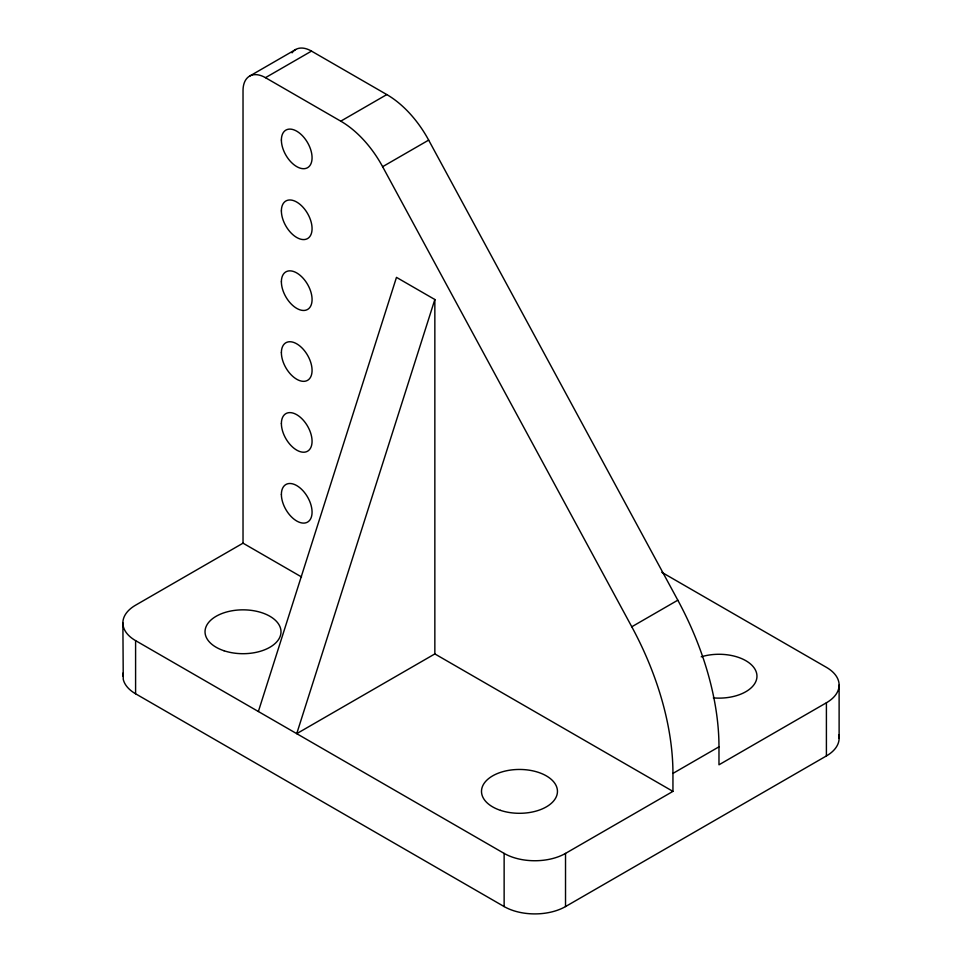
<?xml version="1.0" encoding="UTF-8"?>
<svg xmlns="http://www.w3.org/2000/svg" width="962" height="962" viewBox="0 0 962 962"><rect width="100%" height="100%" fill="white"/><g stroke="black" fill="none" stroke-linecap="round" stroke-linejoin="round"><path stroke-width="1.44" d="M258.369 711.507L396.476 277.369L434.848 299.519L434.848 653.919L672.943 791.377L672.943 773.412A223.617 129.1 60 0 0 631.781 626.779L382.623 166.691A80.026 46.2 60 0 0 340.764 121.164L265.464 77.681A31.746 18.326 60 0 0 243.025 90.644L243.025 543.169L135.594 605.182A43.41 25.06 0 0 0 135.594 640.632L135.594 693.782L504.136 906.565A43.41 25.06 0 0 0 565.524 906.565L826.406 755.94A43.41 25.06 0 0 0 839.117 738.227L839.117 685.064M434.848 299.519L296.729 733.657L434.848 653.919M249.591 76.118L295.635 49.531M265.464 77.681L311.508 51.106L386.808 94.577A80.026 46.2 60 0 1 428.667 140.115L677.813 600.192A223.617 129.1 60 0 1 718.975 746.825L718.975 764.802L826.406 702.777A43.41 25.06 0 0 0 826.406 667.339L661.772 572.294M340.764 121.164L386.808 94.577M382.623 166.691L428.667 140.115M631.781 626.779L677.813 600.192M672.943 773.412L718.975 746.825M135.594 640.632L504.136 853.402A43.41 25.06 0 0 0 565.524 853.402L672.943 791.377M243.025 543.169L301.539 576.959M838.744 734.956L839.117 738.227M122.883 622.907L123.256 679.34A43.41 25.06 0 0 0 135.594 693.782M826.406 702.777L826.406 755.94M565.524 853.402L565.524 906.565M504.136 853.402L504.136 906.565M701.226 656.818A37.975 21.922 0 0 1 756.421 672.522A37.975 21.922 0 0 1 713.311 697.883M122.883 676.07A43.41 25.06 0 0 1 123.256 672.799M292.063 52.838A31.746 18.326 60 0 1 311.508 51.106M500.493 810.365A37.975 21.922 0 0 0 557.455 791.377A37.975 21.922 0 0 0 500.493 772.39A37.975 21.922 0 0 0 500.493 810.365M224.026 650.757A37.975 21.922 0 0 0 281 631.769A37.975 21.922 0 0 0 224.026 612.782A37.975 21.922 0 0 0 224.026 650.757M281.385 494.444A21.705 12.53 60 0 0 304.401 523.075A21.705 12.53 60 0 0 304.401 492.388A21.705 12.53 60 0 0 281.385 494.444M281.385 423.557A21.705 12.53 60 0 0 304.401 452.188A21.705 12.53 60 0 0 304.401 421.5A21.705 12.53 60 0 0 281.385 423.557M281.385 352.681A21.705 12.53 60 0 0 304.401 381.313A21.705 12.53 60 0 0 304.401 350.625A21.705 12.53 60 0 0 281.385 352.681M281.385 281.794A21.705 12.53 60 0 0 304.401 310.437A21.705 12.53 60 0 0 304.401 279.738A21.705 12.53 60 0 0 281.385 281.794M281.385 210.918A21.705 12.53 60 0 0 304.401 239.55A21.705 12.53 60 0 0 304.401 208.862A21.705 12.53 60 0 0 281.385 210.918M281.385 140.043A21.705 12.53 60 0 0 304.401 168.675A21.705 12.53 60 0 0 304.401 137.987A21.705 12.53 60 0 0 281.385 140.043"/></g></svg>
